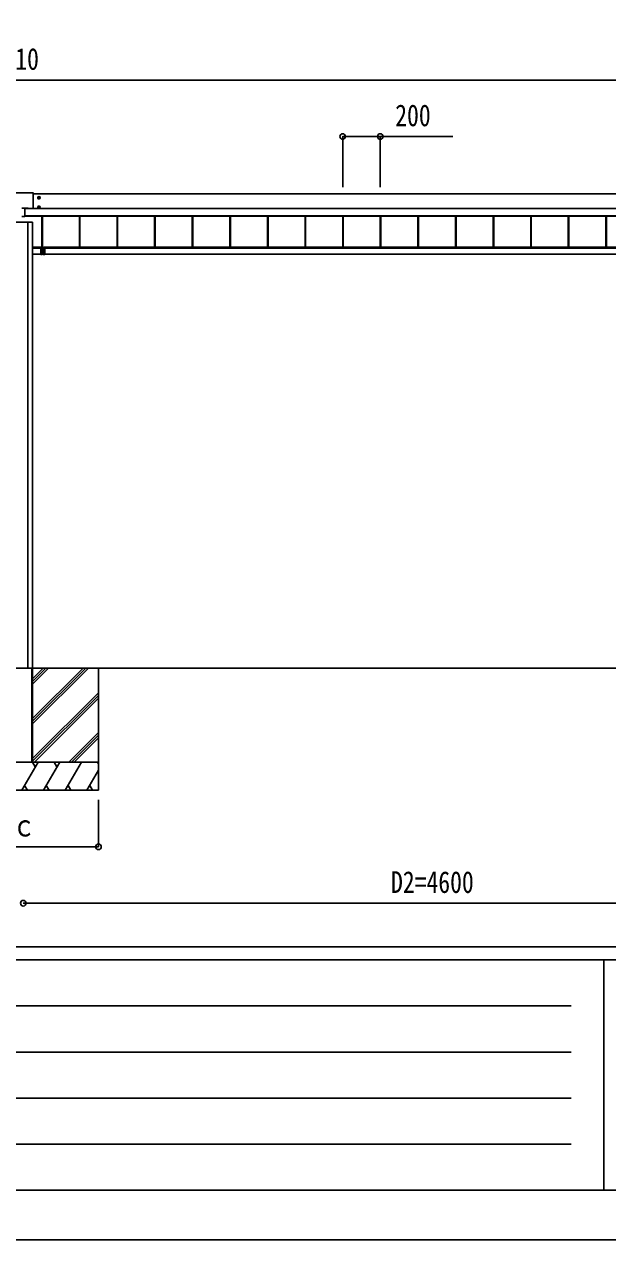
# Model space of a CAD drawing. Units: millimetres, scale not verified. Extents: x -14718 to 14718, y -10395 to 10395.
# Drawn here: x -7650 to -4548, y -10395 to -3935 of the extents above; entities that cross this region are included whole.
import ezdxf
from ezdxf.enums import TextEntityAlignment as Align

# ---------------------------------------------------------------- set-up
doc = ezdxf.new("R2010")
doc.units = ezdxf.units.MM
doc.header["$LTSCALE"] = 50
for name, color, linetype in [('0-4_YKK_A1', 4, 'Continuous'), ('0-5_YKK_D', 6, 'Continuous'), ('0-6_YKK_ZWAK', 7, 'Continuous')]:
    doc.layers.add(name, color=color, linetype=linetype)
doc.styles.add('ＭＳ ゴシック', font='')
doc.styles.get('ＭＳ ゴシック').set_extended_font_data('MS Gothic')

msp = doc.modelspace()

# ---------------------------------------------------------------- linework, layer by layer
at = {"layer": '0-4_YKK_A1'}
for p, q in [((-7603.44, -4831.15), (-7707.44, -4831.15)), ((-7602.44, -4832.15), (-7602.44, -4913.81)), ((-3108.44, -4835.37), (-7602.44, -4835.37)), ((-7579.69, -4857.11), (-7565.19, -4857.11)), ((-7579.69, -4907.08), (-7565.19, -4907.08)), ((-7574.72, -4856.35), (-7575.44, -4856.35)), ((-7574.72, -4906.32), (-7575.44, -4906.32)), ((-7572.44, -4864.36), (-7572.44, -4849.86)), ((-7572.44, -4914.33), (-7572.44, -4899.83)), ((-7570.16, -4857.87), (-7569.44, -4857.87)), ((-7570.16, -4907.84), (-7569.44, -4907.84)), ((-7662.94, -4911.31), (-7647.94, -4911.31)), ((-7647.94, -4956.46), (-7662.94, -4956.46)), ((-7647.94, -4911.31), (-7647.94, -4956.46)), ((-7647.94, -4911.48), (-7628.94, -4911.48)), ((-7647.94, -4913.48), (-7628.94, -4913.48)), ((-7647.94, -4913.81), (-2956.94, -4913.81)), ((-7647.94, -4914.29), (-2956.94, -4914.29)), ((-7647.94, -4953.27), (-2956.94, -4953.27)), ((-7647.94, -4953.78), (-2956.94, -4953.78)), ((-2956.94, -4953.92), (-7647.94, -4953.92)), ((-7628.94, -4913.81), (-7628.94, -4911.48)), ((-7556.94, -4953.92), (-7556.94, -5121.71)), ((-7556.54, -4953.92), (-7556.54, -5121.71)), ((-7553.94, -4953.92), (-7553.94, -5121.71)), ((-7356.94, -4953.92), (-7356.94, -5120.15)), ((-7354.34, -4953.92), (-7354.34, -5120.15)), ((-7353.94, -4953.92), (-7353.94, -5120.15)), ((-7156.94, -4953.92), (-7156.94, -5120.15)), ((-7154.34, -4953.92), (-7154.34, -5120.15)), ((-7153.94, -4953.92), (-7153.94, -5120.15)), ((-6956.94, -4953.92), (-6956.94, -5120.15)), ((-6954.34, -4953.92), (-6954.34, -5120.15)), ((-6953.94, -4953.92), (-6953.94, -5120.15)), ((-6756.94, -4953.92), (-6756.94, -5120.15)), ((-6754.34, -4953.92), (-6754.34, -5120.15)), ((-6753.94, -4953.92), (-6753.94, -5120.15)), ((-6556.94, -4953.92), (-6556.94, -5120.15)), ((-6554.34, -4953.92), (-6554.34, -5120.15)), ((-6553.94, -4953.92), (-6553.94, -5120.15)), ((-6356.94, -4953.92), (-6356.94, -5120.15)), ((-6354.34, -4953.92), (-6354.34, -5120.15)), ((-6353.94, -4953.92), (-6353.94, -5120.15)), ((-6156.94, -4953.92), (-6156.94, -5120.15)), ((-6154.34, -4953.92), (-6154.34, -5120.15)), ((-6153.94, -4953.92), (-6153.94, -5120.15)), ((-5956.94, -4953.92), (-5956.94, -5120.15)), ((-5954.34, -4953.92), (-5954.34, -5120.15)), ((-5953.94, -4953.92), (-5953.94, -5120.15)), ((-5756.94, -4953.92), (-5756.94, -5120.15)), ((-5754.34, -4953.92), (-5754.34, -5120.15)), ((-5753.94, -4953.92), (-5753.94, -5120.15)), ((-5556.94, -4953.92), (-5556.94, -5120.15)), ((-5554.34, -4953.92), (-5554.34, -5120.15)), ((-5553.94, -4953.92), (-5553.94, -5120.15)), ((-5356.94, -4953.92), (-5356.94, -5120.15)), ((-5354.34, -4953.92), (-5354.34, -5120.15)), ((-5353.94, -4953.92), (-5353.94, -5120.15)), ((-5156.94, -4953.92), (-5156.94, -5120.15)), ((-5154.34, -4953.92), (-5154.34, -5120.15)), ((-5153.94, -4953.92), (-5153.94, -5120.15)), ((-4956.94, -4953.92), (-4956.94, -5120.15)), ((-4954.34, -4953.92), (-4954.34, -5120.15)), ((-4953.94, -4953.92), (-4953.94, -5120.15)), ((-4756.94, -4953.92), (-4756.94, -5120.15)), ((-4754.34, -4953.92), (-4754.34, -5120.15)), ((-4753.94, -4953.92), (-4753.94, -5120.15)), ((-4556.94, -4953.92), (-4556.94, -5120.15)), ((-4554.34, -4953.92), (-4554.34, -5120.15)), ((-4553.94, -4953.92), (-4553.94, -5120.15)), ((-7630.62, -4986.12), (-7630.62, -7356.5)), ((-7605.44, -4987.86), (-7605.44, -7352.5)), ((-7605.44, -5120.15), (-7557.43, -5120.15)), ((-7605.44, -5122.15), (-7557.43, -5122.15)), ((-7605.44, -5125.02), (-7561.44, -5125.02)), ((-7605.44, -5156.5), (-7561.44, -5156.5)), ((-7561.44, -5124.78), (-7561.44, -5124.98)), ((-7555.72, -5124.8), (-7561.44, -5124.78)), ((-7561.44, -5125.28), (-7555.24, -5125.3)), ((-7561.44, -5159.06), (-7555.22, -5158.68)), ((-7561.44, -5158.76), (-7561.44, -5159.06)), ((-7557.43, -5120.15), (-7557.43, -5124.79)), ((-7557.43, -5121.71), (-7545.43, -5121.71)), ((-7555.72, -5122.21), (-7555.72, -5124.8)), ((-7555.72, -5122.21), (-7555.44, -5122.21)), ((-7555.72, -5124.8), (-7555.44, -5124.8)), ((-7555.24, -5125), (-7555.23, -5125)), ((-7555.22, -5121.71), (-7554.94, -5121.71)), ((-7555.22, -5125.3), (-7554.94, -5125.3)), ((-7554.94, -5158.38), (-7555.22, -5158.38)), ((-7554.94, -5125.3), (-7554.94, -5121.71)), ((-7554.94, -5158.38), (-7554.94, -5125.3)), ((-7547.94, -5125.3), (-7547.94, -5121.71)), ((-7547.65, -5121.71), (-7547.94, -5121.71)), ((-7547.94, -5158.38), (-7547.94, -5125.3)), ((-7547.65, -5125.3), (-7547.94, -5125.3)), ((-7547.94, -5158.38), (-7547.65, -5158.38)), ((-7541.44, -5159.06), (-7547.65, -5158.68)), ((-7547.64, -5125), (-7547.64, -5125)), ((-7541.44, -5125.28), (-7547.64, -5125.3)), ((-7547.15, -5122.21), (-7547.44, -5122.21)), ((-7547.15, -5124.8), (-7547.44, -5124.8)), ((-7547.15, -5122.21), (-7547.15, -5124.8)), ((-7547.15, -5124.8), (-7541.44, -5124.78)), ((-3105.44, -5120.15), (-7545.43, -5120.15)), ((-7545.43, -5120.15), (-7545.43, -5124.79)), ((-3105.44, -5122.15), (-7545.43, -5122.15)), ((-7541.44, -5124.78), (-7541.44, -5124.98)), ((-3105.44, -5125.02), (-7541.44, -5125.02)), ((-3106.28, -5156.5), (-7541.44, -5156.5)), ((-7541.44, -5158.76), (-7541.44, -5159.06)), ((-12205.44, -7356.5), (-2555.44, -7356.5)), ((-7705.14, -7356.5), (-7605.74, -7356.5)), ((-7609.44, -7356.5), (-7609.44, -7856.5)), ((-7607.94, -7356.5), (-7607.94, -7856.5)), ((-7605.44, -7352.5), (-7605.44, -7856.5)), ((-7605.44, -7356.5), (-7605.44, -7856.5)), ((-7605.44, -7441.5), (-7520.44, -7356.5)), ((-7605.44, -7427.36), (-7534.58, -7356.5)), ((-7605.44, -7413.22), (-7548.72, -7356.5)), ((-7605.44, -7653.63), (-7308.34, -7356.54)), ((-7605.44, -7639.49), (-7322.49, -7356.54)), ((-7605.44, -7625.35), (-7336.63, -7356.54)), ((-7255.44, -7356.5), (-7255.44, -8006.5)), ((-7605.44, -7837.48), (-7255.44, -7487.48)), ((-7605.44, -7851.62), (-7255.44, -7501.62)), ((-7596.18, -7856.5), (-7255.44, -7515.77)), ((-7412.33, -7856.5), (-7255.44, -7699.61)), ((-7398.18, -7856.5), (-7255.44, -7713.75)), ((-7384.04, -7856.5), (-7255.44, -7727.9)), ((-7255.44, -7856.5), (-8055.44, -7856.5)), ((-7255.44, -7856.5), (-8055.44, -7856.5)), ((-7705.44, -7856.5), (-7605.44, -7856.5)), ((-7663.45, -8006.5), (-7576.85, -7856.5)), ((-7591.85, -7882.48), (-7606.85, -7856.5)), ((-7547.98, -8006.5), (-7461.38, -7856.5)), ((-7476.38, -7882.48), (-7491.38, -7856.5)), ((-7432.51, -8006.5), (-7345.91, -7856.5)), ((-7255.44, -7865.17), (-7260.44, -7856.5)), ((-7317.04, -8006.5), (-7255.44, -7899.8)), ((-8055.44, -8006.5), (-7255.44, -8006.5)), ((-7648.45, -7980.52), (-7633.45, -8006.5)), ((-7532.98, -7980.52), (-7517.98, -8006.5)), ((-7417.51, -7980.52), (-7402.51, -8006.5)), ((-7302.04, -7980.52), (-7287.04, -8006.5))]:
    msp.add_line(p, q, dxfattribs=at)
for points in [[(-7572.44, -4851.34), (-7577.44, -4854.23), (-7577.44, -4860), (-7572.44, -4862.89), (-7567.44, -4860), (-7567.44, -4854.23)], [(-7572.44, -4901.31), (-7577.44, -4904.19), (-7577.44, -4909.97), (-7572.44, -4912.86), (-7567.44, -4909.97), (-7567.44, -4904.19)]]:
    msp.add_lwpolyline(points, close=True, dxfattribs=at)
for points in [[(-7575.44, -4856.35), (-7575.44, -4857.87), (-7574.72, -4857.87)], [(-7575.44, -4906.32), (-7575.44, -4907.84), (-7574.72, -4907.84)], [(-7571.68, -4854.83), (-7571.68, -4854.11), (-7573.2, -4854.11), (-7573.2, -4854.83)], [(-7573.2, -4859.39), (-7573.2, -4860.11), (-7571.68, -4860.11), (-7571.68, -4859.39)], [(-7571.68, -4904.8), (-7571.68, -4904.08), (-7573.2, -4904.08), (-7573.2, -4904.8)], [(-7573.2, -4909.36), (-7573.2, -4910.08), (-7571.68, -4910.08), (-7571.68, -4909.36)], [(-7569.44, -4857.87), (-7569.44, -4856.35), (-7570.16, -4856.35)], [(-7569.44, -4907.84), (-7569.44, -4906.32), (-7570.16, -4906.32)], [(-7555.25, -5125), (-7561.44, -5124.98), (-7561.44, -5125.28), (-7561.44, -5158.76)], [(-7555.22, -5125.3), (-7555.22, -5158.38), (-7561.44, -5158.76)], [(-7555.44, -5124.81), (-7555.44, -5124.8), (-7555.44, -5122.21)], [(-7555.23, -5125), (-7555.24, -5125), (-7555.24, -5125)], [(-7547.65, -5125.3), (-7547.65, -5158.38), (-7541.44, -5158.76)], [(-7547.64, -5125), (-7547.63, -5125), (-7547.63, -5125)], [(-7547.62, -5125), (-7541.44, -5124.98), (-7541.44, -5125.28), (-7541.44, -5158.76)], [(-7547.44, -5124.81), (-7547.44, -5124.8), (-7547.44, -5122.21)], [(-7705.14, -7356.5), (-7605.74, -7356.5), (-7605.44, -7356.5)]]:
    msp.add_lwpolyline(points, dxfattribs=at)
for centre, radius in [((-7572.44, -4857.11), 6.25), ((-7572.44, -4907.08), 6.25), ((-7572.44, -4857.11), 5), ((-7572.44, -4907.08), 5)]:
    msp.add_circle(centre, radius, dxfattribs=at)
for centre, radius, start, end in [((-7603.44, -4832.15), 1, 0.01746, 90.01745), ((-7572.44, -4857.11), 5.58, 153.74848, 206.25152), ((-7572.44, -4907.08), 5.58, 153.74848, 206.25152), ((-7572.44, -4857.11), 5.58, 93.74848, 146.25152), ((-7572.44, -4857.11), 5.58, 213.74848, 266.25152), ((-7572.44, -4907.08), 5.58, 93.74848, 146.25152), ((-7574.72, -4854.83), 1.52, 270, 0), ((-7574.72, -4859.39), 1.52, 0, 90), ((-7574.72, -4904.8), 1.52, 270, 0), ((-7574.72, -4909.36), 1.52, 0, 90), ((-7572.44, -4857.11), 5.58, 33.74848, 86.25152), ((-7572.44, -4857.11), 5.58, 273.74848, 326.25152), ((-7572.44, -4907.08), 5.58, 33.74848, 86.25152), ((-7570.16, -4854.83), 1.52, 180, 270), ((-7570.16, -4859.39), 1.52, 90, 180), ((-7570.16, -4904.8), 1.52, 180, 270), ((-7570.16, -4909.36), 1.52, 90, 180), ((-7572.44, -4857.11), 5.58, 333.74848, 26.25152), ((-7572.44, -4907.08), 5.58, 333.74848, 26.25152), ((-7572.44, -4907.08), 5.58, 213.74848, 266.25152), ((-7572.44, -4907.08), 5.58, 273.74848, 326.25152), ((-7555.65, -5126.78), 1.98, 83.79926, 91.95127), ((-7555.25, -5125.3), 0.3, 87.77338, 89.77816), ((-7555.25, -5125.14), 0.141, 85.77463, 89.9759), ((-7556.48, -5125.22), 1.25, 356.45735, 10.27369), ((-7555.24, -5121.71), 0.3, 269.98255, 359.98254), ((-7556.44, -5125.17), 1.21, 354.17006, 8.37745), ((-7555.24, -5125.3), 0.3, 0, 89.87763), ((-7556.56, -5121.78), 1.35, 350.09675, 2.91202), ((-7556.43, -5125.22), 1.22, 356.27163, 10.47203), ((-7555.24, -5158.38), 0.3, 273.5, 0), ((-7556.45, -5158.53), 1.24, 353.06854, 6.93146), ((-7547.64, -5121.71), 0.3, 180.01746, 270.01745), ((-7547.64, -5125.3), 0.3, 90.12237, 180), ((-7547.64, -5158.38), 0.3, 180, 266.5), ((-7546.31, -5121.78), 1.35, 177.08798, 189.90325), ((-7546.44, -5125.22), 1.22, 169.52797, 183.72837), ((-7546.42, -5158.53), 1.24, 173.06854, 186.93146), ((-7546.43, -5125.17), 1.21, 171.62255, 185.82994), ((-7546.39, -5125.22), 1.25, 169.72631, 183.54265), ((-7547.62, -5125.3), 0.3, 90.22184, 92.22662), ((-7547.62, -5125.14), 0.141, 90.0241, 94.22537), ((-7547.22, -5126.78), 1.98, 88.04873, 96.20074)]:
    msp.add_arc(centre, radius, start, end, dxfattribs=at)
for centre, major_axis, ratio, start_param, end_param in [((-7655.44, -4987.86), (50, 0), 0.04, 6.2831853, 9.424778), ((-7555.22, -5122.21), (-0.301, 0.4), 0.997782, 5.6362522, 7.2070486), ((-7555.74, -5124.8), (-0.001, 0.2), 0.09157, 4.6769241, 4.7117655), ((-7555.24, -5124.8), (0.482, 0.007), 0.414889, 3.1353871, 4.6694768), ((-7555.24, -5122.21), (-0.108, 0.169), 0.994155, 5.7105836, 7.28138), ((-7555.24, -5124.8), (0.145, 0.15), 0.921201, 2.3804184, 3.9145081), ((-7555.22, -5124.8), (-0.301, 0.4), 0.997782, 2.4579529, 2.4946596), ((-7547.65, -5122.21), (0.301, 0.4), 0.997782, 5.3593221, 6.9301184), ((-7547.65, -5124.8), (0.301, 0.4), 0.997782, 3.7885257, 3.8252324), ((-7547.64, -5122.21), (0.108, 0.169), 0.994155, 5.2849907, 6.855787), ((-7547.64, -5124.8), (-0.145, 0.15), 0.921201, 2.3686772, 3.9027669), ((-7547.64, -5124.8), (-0.482, 0.007), 0.414889, 1.6137085, 3.1477982), ((-7547.14, -5124.8), (0.001, 0.2), 0.09157, 1.5714198, 1.6062613)]:
    msp.add_ellipse(centre, major_axis=major_axis, ratio=ratio, start_param=start_param, end_param=end_param, dxfattribs=at)
at = {"layer": '0-5_YKK_D'}
for p, q in [((-12185.44, -4231.15), (-3125.44, -4231.15)), ((-5956.94, -4800.22), (-5956.94, -4530.15)), ((-5756.94, -4800.22), (-5756.94, -4530.15)), ((-7255.44, -8056.5), (-7255.44, -8307.5)), ((-8055.44, -8306.5), (-7255.44, -8306.5)), ((-7655.44, -8606.5), (-3055.44, -8606.5))]:
    msp.add_line(p, q, dxfattribs=at)
msp.add_lwpolyline([(-5956.94, -4531.15), (-5756.94, -4531.15), (-5371.84, -4531.15)], dxfattribs=at)
for centre in [(-5956.94, -4531.15), (-5756.94, -4531.15), (-7255.44, -8306.5), (-7655.44, -8606.5), (-7655.44, -8606.5)]:
    msp.add_circle(centre, 14.88, dxfattribs=at)
at = {"layer": '0-6_YKK_ZWAK'}
for p, q in [((13632.57, -8837.5), (-13667.43, -8837.5)), ((-4567.43, -8907.5), (-13667.43, -8907.5)), ((-4567.43, -8907.5), (-4567.43, -10132.5)), ((-17.43, -8907.5), (-4567.43, -8907.5)), ((-13518.68, -9152.5), (-4742.43, -9152.5)), ((-13518.68, -9397.5), (-4742.43, -9397.5)), ((-13518.68, -9642.5), (-4742.43, -9642.5)), ((-13518.68, -9887.5), (-4742.43, -9887.5)), ((-13667.43, -10132.5), (-4567.43, -10132.5)), ((-4567.43, -10132.5), (-17.43, -10132.5))]:
    msp.add_line(p, q, dxfattribs=at)
msp.add_lwpolyline([(-14717.5, -10395), (14717.5, -10395), (14717.5, 10395), (-14717.5, 10395)], close=True, dxfattribs=at)

# ---------------------------------------------------------------- texts
at = {"layer": '0-5_YKK_D', "style": 'ＭＳ ゴシック', "width": 0.8}
for s, p in [('D=9410', (-7949.44, -4211.15)), ('200', (-5677.44, -4511.15)), ('ｃ', (-7714.24, -8286.5)), ('D2=4600', (-5699.84, -8586.5))]:
    msp.add_text(s, height=115.5, dxfattribs=at).set_placement(p, align=Align.BOTTOM_LEFT)

doc.saveas('drawing.dxf')
